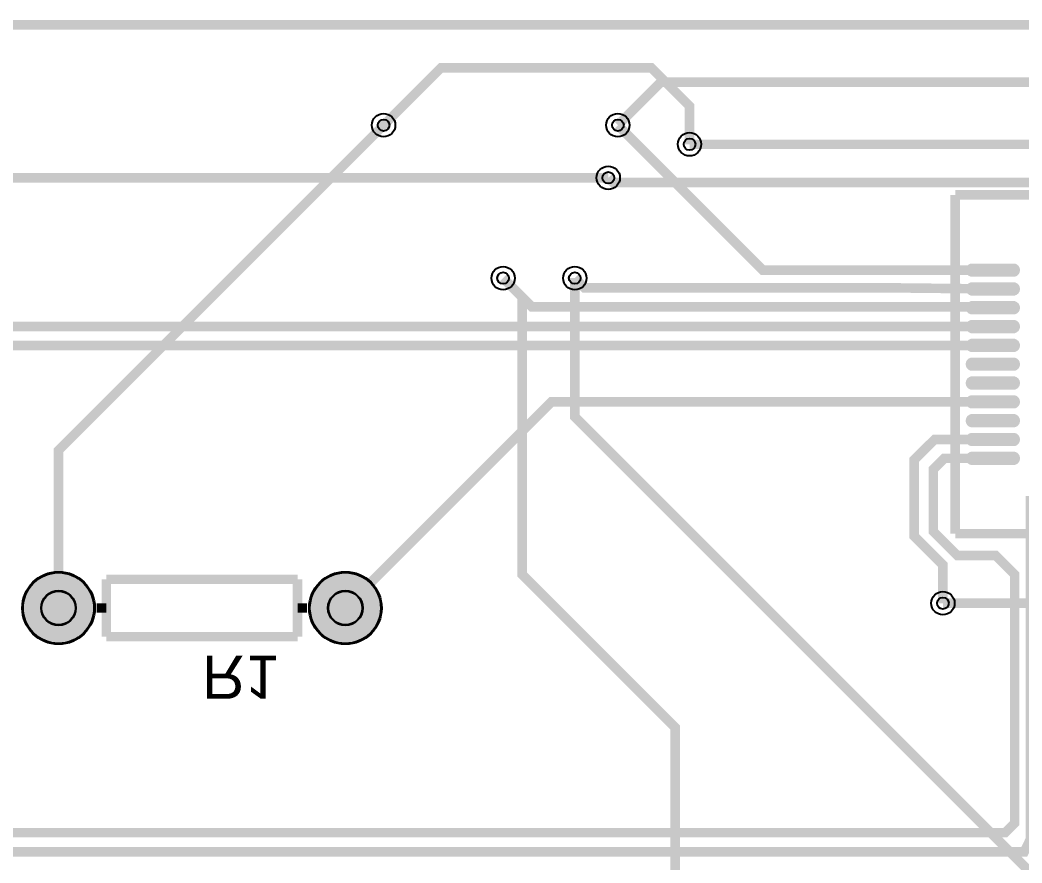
# Model space of a CAD drawing. Header units: millimetres. Extents: x -39 to 282, y -369 to -213.
# Drawn here: x 14.22 to 40.83, y -235.63 to -213.23 of the extents above; entities that cross this region are included whole.
import ezdxf

# ---------------------------------------------------------------- set-up
doc = ezdxf.new("R2010")
doc.units = ezdxf.units.MM
for name, color, linetype, true_color in [('BoardOutLine', 7, 'Continuous', 0xff00ff), ('BottomLayer', 7, 'Continuous', 0x0000ff), ('BottomPasteMaskLayer', 7, 'Continuous', 0x800000), ('BottomSilkLayer', 7, 'Continuous', 0x66cc33), ('BottomSolderMaskLayer', 7, 'Continuous', 0xaa00ff), ('Hole', 7, 'Continuous', 0x222222), ('Multi-Layer', 7, 'Continuous', 0xc0c0c0), ('TopLayer', 7, 'Continuous', 0xff0000), ('TopSolderMaskLayer', 7, 'Continuous', 0x800080)]:
    doc.layers.add(name, color=color, linetype=linetype, true_color=true_color)
doc.styles.get("Standard").update_dxf_attribs({"font": 'arial.ttf'})

msp = doc.modelspace()

# ---------------------------------------------------------------- hatches: boundary and pattern name
at = {"layer": 'BottomLayer'}
for points in [[(40.561, -219.728, -0.785398), (40.561, -220.028), (39.561, -220.028, -0.785398), (39.561, -219.728)], [(40.561, -220.228, -0.785398), (40.561, -220.528), (39.561, -220.528, -0.785398), (39.561, -220.228)], [(40.561, -220.728, -0.785398), (40.561, -221.028), (39.561, -221.028, -0.785398), (39.561, -220.728)], [(40.561, -221.228, -0.785398), (40.561, -221.528), (39.561, -221.528, -0.785398), (39.561, -221.228)], [(40.561, -221.728, -0.785398), (40.561, -222.028), (39.561, -222.028, -0.785398), (39.561, -221.728)], [(40.561, -222.228, -0.785398), (40.561, -222.528), (39.561, -222.528, -0.785398), (39.561, -222.228)], [(40.561, -222.728, -0.785398), (40.561, -223.028), (39.561, -223.028, -0.785398), (39.561, -222.728)], [(40.561, -223.228, -0.785398), (40.561, -223.528), (39.561, -223.528, -0.785398), (39.561, -223.228)], [(40.561, -223.728, -0.785398), (40.561, -224.028), (39.561, -224.028, -0.785398), (39.561, -223.728)], [(40.561, -224.228, -0.785398), (40.561, -224.528), (39.561, -224.528, -0.785398), (39.561, -224.228)], [(40.561, -224.727, -0.785398), (40.561, -225.027), (39.561, -225.027, -0.785398), (39.561, -224.727)]]:
    msp.add_hatch(color=256, dxfattribs=at).paths.add_polyline_path(points)
at = {"layer": 'BottomPasteMaskLayer'}
for points in [[(40.569, -219.728), (40.577, -219.728), (40.585, -219.729), (40.593, -219.731), (40.601, -219.733), (40.608, -219.735), (40.616, -219.738), (40.623, -219.741), (40.63, -219.744), (40.637, -219.748), (40.644, -219.752), (40.651, -219.757), (40.657, -219.762), (40.663, -219.767), (40.669, -219.773), (40.674, -219.779), (40.679, -219.785), (40.684, -219.791), (40.688, -219.798), (40.692, -219.805), (40.696, -219.812), (40.699, -219.819), (40.702, -219.827), (40.705, -219.834), (40.707, -219.842), (40.709, -219.85), (40.71, -219.858), (40.711, -219.865), (40.711, -219.873), (40.711, -219.881), (40.711, -219.889), (40.71, -219.897), (40.709, -219.905), (40.707, -219.913), (40.705, -219.921), (40.702, -219.928), (40.699, -219.936), (40.696, -219.943), (40.692, -219.95), (40.688, -219.957), (40.684, -219.964), (40.679, -219.97), (40.674, -219.976), (40.669, -219.982), (40.663, -219.988), (40.657, -219.993), (40.651, -219.998), (40.644, -220.002), (40.637, -220.007), (40.63, -220.011), (40.623, -220.014), (40.616, -220.017), (40.608, -220.02), (40.601, -220.022), (40.593, -220.024), (40.585, -220.026), (40.577, -220.027), (40.569, -220.027), (40.561, -220.027), (39.561, -220.027), (39.553, -220.027), (39.545, -220.027), (39.537, -220.026), (39.529, -220.024), (39.522, -220.022), (39.514, -220.02), (39.506, -220.017), (39.499, -220.014), (39.492, -220.011), (39.485, -220.007), (39.478, -220.002), (39.472, -219.998), (39.465, -219.993), (39.459, -219.988), (39.454, -219.982), (39.448, -219.976), (39.443, -219.97), (39.438, -219.964), (39.434, -219.957), (39.43, -219.95), (39.426, -219.943), (39.423, -219.936), (39.42, -219.928), (39.417, -219.921), (39.415, -219.913), (39.414, -219.905), (39.412, -219.897), (39.412, -219.889), (39.411, -219.881), (39.411, -219.873), (39.412, -219.865), (39.412, -219.858), (39.414, -219.85), (39.415, -219.842), (39.417, -219.834), (39.42, -219.827), (39.423, -219.819), (39.426, -219.812), (39.43, -219.805), (39.434, -219.798), (39.438, -219.791), (39.443, -219.785), (39.448, -219.779), (39.454, -219.773), (39.459, -219.767), (39.465, -219.762), (39.472, -219.757), (39.478, -219.752), (39.485, -219.748), (39.492, -219.744), (39.499, -219.741), (39.506, -219.738), (39.514, -219.735), (39.522, -219.733), (39.529, -219.731), (39.537, -219.729), (39.545, -219.728), (39.553, -219.728), (39.561, -219.727), (40.561, -219.727)], [(39.545, -220.228), (39.553, -220.228), (39.561, -220.228), (40.561, -220.228), (40.569, -220.228), (40.577, -220.228), (40.585, -220.229), (40.593, -220.231), (40.601, -220.233), (40.608, -220.235), (40.616, -220.238), (40.623, -220.241), (40.63, -220.244), (40.637, -220.248), (40.644, -220.253), (40.651, -220.257), (40.657, -220.262), (40.663, -220.267), (40.669, -220.273), (40.674, -220.279), (40.679, -220.285), (40.684, -220.291), (40.688, -220.298), (40.692, -220.305), (40.696, -220.312), (40.699, -220.319), (40.702, -220.327), (40.705, -220.334), (40.707, -220.342), (40.709, -220.35), (40.71, -220.358), (40.711, -220.366), (40.711, -220.374), (40.711, -220.382), (40.711, -220.39), (40.71, -220.397), (40.709, -220.405), (40.707, -220.413), (40.705, -220.421), (40.702, -220.428), (40.699, -220.436), (40.696, -220.443), (40.692, -220.45), (40.688, -220.457), (40.684, -220.464), (40.679, -220.47), (40.674, -220.476), (40.669, -220.482), (40.663, -220.488), (40.657, -220.493), (40.651, -220.498), (40.644, -220.503), (40.637, -220.507), (40.63, -220.511), (40.623, -220.514), (40.616, -220.517), (40.608, -220.52), (40.601, -220.522), (40.593, -220.524), (40.585, -220.526), (40.577, -220.527), (40.569, -220.527), (40.561, -220.528), (39.561, -220.528), (39.553, -220.527), (39.545, -220.527), (39.537, -220.526), (39.529, -220.524), (39.522, -220.522), (39.514, -220.52), (39.506, -220.517), (39.499, -220.514), (39.492, -220.511), (39.485, -220.507), (39.478, -220.503), (39.472, -220.498), (39.465, -220.493), (39.459, -220.488), (39.454, -220.482), (39.448, -220.476), (39.443, -220.47), (39.438, -220.464), (39.434, -220.457), (39.43, -220.45), (39.426, -220.443), (39.423, -220.436), (39.42, -220.428), (39.417, -220.421), (39.415, -220.413), (39.414, -220.405), (39.412, -220.397), (39.412, -220.39), (39.411, -220.382), (39.411, -220.374), (39.412, -220.366), (39.412, -220.358), (39.414, -220.35), (39.415, -220.342), (39.417, -220.334), (39.42, -220.327), (39.423, -220.319), (39.426, -220.312), (39.43, -220.305), (39.434, -220.298), (39.438, -220.291), (39.443, -220.285), (39.448, -220.279), (39.454, -220.273), (39.459, -220.267), (39.465, -220.262), (39.472, -220.257), (39.478, -220.253), (39.485, -220.248), (39.492, -220.244), (39.499, -220.241), (39.506, -220.238), (39.514, -220.235), (39.522, -220.233), (39.529, -220.231), (39.537, -220.229)], [(39.545, -220.728), (39.553, -220.728), (39.561, -220.727), (40.561, -220.727), (40.569, -220.728), (40.577, -220.728), (40.585, -220.729), (40.593, -220.731), (40.601, -220.733), (40.608, -220.735), (40.616, -220.738), (40.623, -220.741), (40.63, -220.744), (40.637, -220.748), (40.644, -220.752), (40.651, -220.757), (40.657, -220.762), (40.663, -220.767), (40.669, -220.773), (40.674, -220.779), (40.679, -220.785), (40.684, -220.791), (40.688, -220.798), (40.692, -220.805), (40.696, -220.812), (40.699, -220.819), (40.702, -220.827), (40.705, -220.834), (40.707, -220.842), (40.709, -220.85), (40.71, -220.858), (40.711, -220.865), (40.711, -220.873), (40.711, -220.881), (40.711, -220.889), (40.71, -220.897), (40.709, -220.905), (40.707, -220.913), (40.705, -220.921), (40.702, -220.928), (40.699, -220.936), (40.696, -220.943), (40.692, -220.95), (40.688, -220.957), (40.684, -220.964), (40.679, -220.97), (40.674, -220.976), (40.669, -220.982), (40.663, -220.988), (40.657, -220.993), (40.651, -220.998), (40.644, -221.002), (40.637, -221.007), (40.63, -221.011), (40.623, -221.014), (40.616, -221.017), (40.608, -221.02), (40.601, -221.022), (40.593, -221.024), (40.585, -221.026), (40.577, -221.027), (40.569, -221.027), (40.561, -221.027), (39.561, -221.027), (39.553, -221.027), (39.545, -221.027), (39.537, -221.026), (39.529, -221.024), (39.522, -221.022), (39.514, -221.02), (39.506, -221.017), (39.499, -221.014), (39.492, -221.011), (39.485, -221.007), (39.478, -221.002), (39.472, -220.998), (39.465, -220.993), (39.459, -220.988), (39.454, -220.982), (39.448, -220.976), (39.443, -220.97), (39.438, -220.964), (39.434, -220.957), (39.43, -220.95), (39.426, -220.943), (39.423, -220.936), (39.42, -220.928), (39.417, -220.921), (39.415, -220.913), (39.414, -220.905), (39.412, -220.897), (39.412, -220.889), (39.411, -220.881), (39.411, -220.873), (39.412, -220.865), (39.412, -220.858), (39.414, -220.85), (39.415, -220.842), (39.417, -220.834), (39.42, -220.827), (39.423, -220.819), (39.426, -220.812), (39.43, -220.805), (39.434, -220.798), (39.438, -220.791), (39.443, -220.785), (39.448, -220.779), (39.454, -220.773), (39.459, -220.767), (39.465, -220.762), (39.472, -220.757), (39.478, -220.752), (39.485, -220.748), (39.492, -220.744), (39.499, -220.741), (39.506, -220.738), (39.514, -220.735), (39.522, -220.733), (39.529, -220.731), (39.537, -220.729)], [(39.545, -221.228), (39.553, -221.228), (39.561, -221.228), (40.561, -221.228), (40.569, -221.228), (40.577, -221.228), (40.585, -221.229), (40.593, -221.231), (40.601, -221.233), (40.608, -221.235), (40.616, -221.238), (40.623, -221.241), (40.63, -221.244), (40.637, -221.248), (40.644, -221.253), (40.651, -221.257), (40.657, -221.262), (40.663, -221.267), (40.669, -221.273), (40.674, -221.279), (40.679, -221.285), (40.684, -221.291), (40.688, -221.298), (40.692, -221.305), (40.696, -221.312), (40.699, -221.319), (40.702, -221.327), (40.705, -221.334), (40.707, -221.342), (40.709, -221.35), (40.71, -221.358), (40.711, -221.366), (40.711, -221.374), (40.711, -221.382), (40.711, -221.39), (40.71, -221.397), (40.709, -221.405), (40.707, -221.413), (40.705, -221.421), (40.702, -221.428), (40.699, -221.436), (40.696, -221.443), (40.692, -221.45), (40.688, -221.457), (40.684, -221.464), (40.679, -221.47), (40.674, -221.476), (40.669, -221.482), (40.663, -221.488), (40.657, -221.493), (40.651, -221.498), (40.644, -221.503), (40.637, -221.507), (40.63, -221.511), (40.623, -221.514), (40.616, -221.517), (40.608, -221.52), (40.601, -221.522), (40.593, -221.524), (40.585, -221.526), (40.577, -221.527), (40.569, -221.527), (40.561, -221.528), (39.561, -221.528), (39.553, -221.527), (39.545, -221.527), (39.537, -221.526), (39.529, -221.524), (39.522, -221.522), (39.514, -221.52), (39.506, -221.517), (39.499, -221.514), (39.492, -221.511), (39.485, -221.507), (39.478, -221.503), (39.472, -221.498), (39.465, -221.493), (39.459, -221.488), (39.454, -221.482), (39.448, -221.476), (39.443, -221.47), (39.438, -221.464), (39.434, -221.457), (39.43, -221.45), (39.426, -221.443), (39.423, -221.436), (39.42, -221.428), (39.417, -221.421), (39.415, -221.413), (39.414, -221.405), (39.412, -221.397), (39.412, -221.39), (39.411, -221.382), (39.411, -221.374), (39.412, -221.366), (39.412, -221.358), (39.414, -221.35), (39.415, -221.342), (39.417, -221.334), (39.42, -221.327), (39.423, -221.319), (39.426, -221.312), (39.43, -221.305), (39.434, -221.298), (39.438, -221.291), (39.443, -221.285), (39.448, -221.279), (39.454, -221.273), (39.459, -221.267), (39.465, -221.262), (39.472, -221.257), (39.478, -221.253), (39.485, -221.248), (39.492, -221.244), (39.499, -221.241), (39.506, -221.238), (39.514, -221.235), (39.522, -221.233), (39.529, -221.231), (39.537, -221.229)], [(40.569, -221.728), (40.577, -221.728), (40.585, -221.729), (40.593, -221.731), (40.601, -221.733), (40.608, -221.735), (40.616, -221.738), (40.623, -221.741), (40.63, -221.744), (40.637, -221.748), (40.644, -221.752), (40.651, -221.757), (40.657, -221.762), (40.663, -221.767), (40.669, -221.773), (40.674, -221.779), (40.679, -221.785), (40.684, -221.791), (40.688, -221.798), (40.692, -221.805), (40.696, -221.812), (40.699, -221.819), (40.702, -221.827), (40.705, -221.834), (40.707, -221.842), (40.709, -221.85), (40.71, -221.858), (40.711, -221.865), (40.711, -221.873), (40.711, -221.881), (40.711, -221.889), (40.71, -221.897), (40.709, -221.905), (40.707, -221.913), (40.705, -221.921), (40.702, -221.928), (40.699, -221.936), (40.696, -221.943), (40.692, -221.95), (40.688, -221.957), (40.684, -221.964), (40.679, -221.97), (40.674, -221.976), (40.669, -221.982), (40.663, -221.988), (40.657, -221.993), (40.651, -221.998), (40.644, -222.002), (40.637, -222.007), (40.63, -222.011), (40.623, -222.014), (40.616, -222.017), (40.608, -222.02), (40.601, -222.022), (40.593, -222.024), (40.585, -222.026), (40.577, -222.027), (40.569, -222.027), (40.561, -222.027), (39.561, -222.027), (39.553, -222.027), (39.545, -222.027), (39.537, -222.026), (39.529, -222.024), (39.522, -222.022), (39.514, -222.02), (39.506, -222.017), (39.499, -222.014), (39.492, -222.011), (39.485, -222.007), (39.478, -222.002), (39.472, -221.998), (39.465, -221.993), (39.459, -221.988), (39.454, -221.982), (39.448, -221.976), (39.443, -221.97), (39.438, -221.964), (39.434, -221.957), (39.43, -221.95), (39.426, -221.943), (39.423, -221.936), (39.42, -221.928), (39.417, -221.921), (39.415, -221.913), (39.414, -221.905), (39.412, -221.897), (39.412, -221.889), (39.411, -221.881), (39.411, -221.873), (39.412, -221.865), (39.412, -221.858), (39.414, -221.85), (39.415, -221.842), (39.417, -221.834), (39.42, -221.827), (39.423, -221.819), (39.426, -221.812), (39.43, -221.805), (39.434, -221.798), (39.438, -221.791), (39.443, -221.785), (39.448, -221.779), (39.454, -221.773), (39.459, -221.767), (39.465, -221.762), (39.472, -221.757), (39.478, -221.752), (39.485, -221.748), (39.492, -221.744), (39.499, -221.741), (39.506, -221.738), (39.514, -221.735), (39.522, -221.733), (39.529, -221.731), (39.537, -221.729), (39.545, -221.728), (39.553, -221.728), (39.561, -221.727), (40.561, -221.727)], [(40.569, -222.228), (40.577, -222.228), (40.585, -222.229), (40.593, -222.231), (40.601, -222.233), (40.608, -222.235), (40.616, -222.238), (40.623, -222.241), (40.63, -222.244), (40.637, -222.248), (40.644, -222.253), (40.651, -222.257), (40.657, -222.262), (40.663, -222.267), (40.669, -222.273), (40.674, -222.279), (40.679, -222.285), (40.684, -222.291), (40.688, -222.298), (40.692, -222.305), (40.696, -222.312), (40.699, -222.319), (40.702, -222.327), (40.705, -222.334), (40.707, -222.342), (40.709, -222.35), (40.71, -222.358), (40.711, -222.366), (40.711, -222.374), (40.711, -222.382), (40.711, -222.39), (40.71, -222.397), (40.709, -222.405), (40.707, -222.413), (40.705, -222.421), (40.702, -222.428), (40.699, -222.436), (40.696, -222.443), (40.692, -222.45), (40.688, -222.457), (40.684, -222.464), (40.679, -222.47), (40.674, -222.476), (40.669, -222.482), (40.663, -222.488), (40.657, -222.493), (40.651, -222.498), (40.644, -222.503), (40.637, -222.507), (40.63, -222.511), (40.623, -222.514), (40.616, -222.517), (40.608, -222.52), (40.601, -222.522), (40.593, -222.524), (40.585, -222.526), (40.577, -222.527), (40.569, -222.527), (40.561, -222.528), (39.561, -222.528), (39.553, -222.527), (39.545, -222.527), (39.537, -222.526), (39.529, -222.524), (39.522, -222.522), (39.514, -222.52), (39.506, -222.517), (39.499, -222.514), (39.492, -222.511), (39.485, -222.507), (39.478, -222.503), (39.472, -222.498), (39.465, -222.493), (39.459, -222.488), (39.454, -222.482), (39.448, -222.476), (39.443, -222.47), (39.438, -222.464), (39.434, -222.457), (39.43, -222.45), (39.426, -222.443), (39.423, -222.436), (39.42, -222.428), (39.417, -222.421), (39.415, -222.413), (39.414, -222.405), (39.412, -222.397), (39.412, -222.39), (39.411, -222.382), (39.411, -222.374), (39.412, -222.366), (39.412, -222.358), (39.414, -222.35), (39.415, -222.342), (39.417, -222.334), (39.42, -222.327), (39.423, -222.319), (39.426, -222.312), (39.43, -222.305), (39.434, -222.298), (39.438, -222.291), (39.443, -222.285), (39.448, -222.279), (39.454, -222.273), (39.459, -222.267), (39.465, -222.262), (39.472, -222.257), (39.478, -222.253), (39.485, -222.248), (39.492, -222.244), (39.499, -222.241), (39.506, -222.238), (39.514, -222.235), (39.522, -222.233), (39.529, -222.231), (39.537, -222.229), (39.545, -222.228), (39.553, -222.228), (39.561, -222.228), (40.561, -222.228)], [(40.569, -222.728), (40.577, -222.728), (40.585, -222.729), (40.593, -222.731), (40.601, -222.733), (40.608, -222.735), (40.616, -222.738), (40.623, -222.741), (40.63, -222.744), (40.637, -222.748), (40.644, -222.752), (40.651, -222.757), (40.657, -222.762), (40.663, -222.767), (40.669, -222.773), (40.674, -222.779), (40.679, -222.785), (40.684, -222.791), (40.688, -222.798), (40.692, -222.805), (40.696, -222.812), (40.699, -222.819), (40.702, -222.827), (40.705, -222.834), (40.707, -222.842), (40.709, -222.85), (40.71, -222.858), (40.711, -222.865), (40.711, -222.873), (40.711, -222.881), (40.711, -222.889), (40.71, -222.897), (40.709, -222.905), (40.707, -222.913), (40.705, -222.921), (40.702, -222.928), (40.699, -222.936), (40.696, -222.943), (40.692, -222.95), (40.688, -222.957), (40.684, -222.964), (40.679, -222.97), (40.674, -222.976), (40.669, -222.982), (40.663, -222.988), (40.657, -222.993), (40.651, -222.998), (40.644, -223.002), (40.637, -223.007), (40.63, -223.011), (40.623, -223.014), (40.616, -223.017), (40.608, -223.02), (40.601, -223.022), (40.593, -223.024), (40.585, -223.026), (40.577, -223.027), (40.569, -223.027), (40.561, -223.027), (39.561, -223.027), (39.553, -223.027), (39.545, -223.027), (39.537, -223.026), (39.529, -223.024), (39.522, -223.022), (39.514, -223.02), (39.506, -223.017), (39.499, -223.014), (39.492, -223.011), (39.485, -223.007), (39.478, -223.002), (39.472, -222.998), (39.465, -222.993), (39.459, -222.988), (39.454, -222.982), (39.448, -222.976), (39.443, -222.97), (39.438, -222.964), (39.434, -222.957), (39.43, -222.95), (39.426, -222.943), (39.423, -222.936), (39.42, -222.928), (39.417, -222.921), (39.415, -222.913), (39.414, -222.905), (39.412, -222.897), (39.412, -222.889), (39.411, -222.881), (39.411, -222.873), (39.412, -222.865), (39.412, -222.858), (39.414, -222.85), (39.415, -222.842), (39.417, -222.834), (39.42, -222.827), (39.423, -222.819), (39.426, -222.812), (39.43, -222.805), (39.434, -222.798), (39.438, -222.791), (39.443, -222.785), (39.448, -222.779), (39.454, -222.773), (39.459, -222.767), (39.465, -222.762), (39.472, -222.757), (39.478, -222.752), (39.485, -222.748), (39.492, -222.744), (39.499, -222.741), (39.506, -222.738), (39.514, -222.735), (39.522, -222.733), (39.529, -222.731), (39.537, -222.729), (39.545, -222.728), (39.553, -222.728), (39.561, -222.727), (40.561, -222.727)], [(39.545, -223.228), (39.553, -223.228), (39.561, -223.228), (40.561, -223.228), (40.569, -223.228), (40.577, -223.228), (40.585, -223.229), (40.593, -223.231), (40.601, -223.233), (40.608, -223.235), (40.616, -223.238), (40.623, -223.241), (40.63, -223.244), (40.637, -223.248), (40.644, -223.253), (40.651, -223.257), (40.657, -223.262), (40.663, -223.267), (40.669, -223.273), (40.674, -223.279), (40.679, -223.285), (40.684, -223.291), (40.688, -223.298), (40.692, -223.305), (40.696, -223.312), (40.699, -223.319), (40.702, -223.327), (40.705, -223.334), (40.707, -223.342), (40.709, -223.35), (40.71, -223.358), (40.711, -223.366), (40.711, -223.374), (40.711, -223.382), (40.711, -223.39), (40.71, -223.397), (40.709, -223.405), (40.707, -223.413), (40.705, -223.421), (40.702, -223.428), (40.699, -223.436), (40.696, -223.443), (40.692, -223.45), (40.688, -223.457), (40.684, -223.464), (40.679, -223.47), (40.674, -223.476), (40.669, -223.482), (40.663, -223.488), (40.657, -223.493), (40.651, -223.498), (40.644, -223.503), (40.637, -223.507), (40.63, -223.511), (40.623, -223.514), (40.616, -223.517), (40.608, -223.52), (40.601, -223.522), (40.593, -223.524), (40.585, -223.526), (40.577, -223.527), (40.569, -223.527), (40.561, -223.528), (39.561, -223.528), (39.553, -223.527), (39.545, -223.527), (39.537, -223.526), (39.529, -223.524), (39.522, -223.522), (39.514, -223.52), (39.506, -223.517), (39.499, -223.514), (39.492, -223.511), (39.485, -223.507), (39.478, -223.503), (39.472, -223.498), (39.465, -223.493), (39.459, -223.488), (39.454, -223.482), (39.448, -223.476), (39.443, -223.47), (39.438, -223.464), (39.434, -223.457), (39.43, -223.45), (39.426, -223.443), (39.423, -223.436), (39.42, -223.428), (39.417, -223.421), (39.415, -223.413), (39.414, -223.405), (39.412, -223.397), (39.412, -223.39), (39.411, -223.382), (39.411, -223.374), (39.412, -223.366), (39.412, -223.358), (39.414, -223.35), (39.415, -223.342), (39.417, -223.334), (39.42, -223.327), (39.423, -223.319), (39.426, -223.312), (39.43, -223.305), (39.434, -223.298), (39.438, -223.291), (39.443, -223.285), (39.448, -223.279), (39.454, -223.273), (39.459, -223.267), (39.465, -223.262), (39.472, -223.257), (39.478, -223.253), (39.485, -223.248), (39.492, -223.244), (39.499, -223.241), (39.506, -223.238), (39.514, -223.235), (39.522, -223.233), (39.529, -223.231), (39.537, -223.229)], [(40.569, -223.728), (40.577, -223.728), (40.585, -223.729), (40.593, -223.731), (40.601, -223.733), (40.608, -223.735), (40.616, -223.738), (40.623, -223.741), (40.63, -223.744), (40.637, -223.748), (40.644, -223.752), (40.651, -223.757), (40.657, -223.762), (40.663, -223.767), (40.669, -223.773), (40.674, -223.779), (40.679, -223.785), (40.684, -223.791), (40.688, -223.798), (40.692, -223.805), (40.696, -223.812), (40.699, -223.819), (40.702, -223.827), (40.705, -223.834), (40.707, -223.842), (40.709, -223.85), (40.71, -223.858), (40.711, -223.865), (40.711, -223.873), (40.711, -223.881), (40.711, -223.889), (40.71, -223.897), (40.709, -223.905), (40.707, -223.913), (40.705, -223.921), (40.702, -223.928), (40.699, -223.936), (40.696, -223.943), (40.692, -223.95), (40.688, -223.957), (40.684, -223.964), (40.679, -223.97), (40.674, -223.976), (40.669, -223.982), (40.663, -223.988), (40.657, -223.993), (40.651, -223.998), (40.644, -224.002), (40.637, -224.007), (40.63, -224.011), (40.623, -224.014), (40.616, -224.017), (40.608, -224.02), (40.601, -224.022), (40.593, -224.024), (40.585, -224.026), (40.577, -224.027), (40.569, -224.027), (40.561, -224.027), (39.561, -224.027), (39.553, -224.027), (39.545, -224.027), (39.537, -224.026), (39.529, -224.024), (39.522, -224.022), (39.514, -224.02), (39.506, -224.017), (39.499, -224.014), (39.492, -224.011), (39.485, -224.007), (39.478, -224.002), (39.472, -223.998), (39.465, -223.993), (39.459, -223.988), (39.454, -223.982), (39.448, -223.976), (39.443, -223.97), (39.438, -223.964), (39.434, -223.957), (39.43, -223.95), (39.426, -223.943), (39.423, -223.936), (39.42, -223.928), (39.417, -223.921), (39.415, -223.913), (39.414, -223.905), (39.412, -223.897), (39.412, -223.889), (39.411, -223.881), (39.411, -223.873), (39.412, -223.865), (39.412, -223.858), (39.414, -223.85), (39.415, -223.842), (39.417, -223.834), (39.42, -223.827), (39.423, -223.819), (39.426, -223.812), (39.43, -223.805), (39.434, -223.798), (39.438, -223.791), (39.443, -223.785), (39.448, -223.779), (39.454, -223.773), (39.459, -223.767), (39.465, -223.762), (39.472, -223.757), (39.478, -223.752), (39.485, -223.748), (39.492, -223.744), (39.499, -223.741), (39.506, -223.738), (39.514, -223.735), (39.522, -223.733), (39.529, -223.731), (39.537, -223.729), (39.545, -223.728), (39.553, -223.728), (39.561, -223.727), (40.561, -223.727)], [(40.569, -224.228), (40.577, -224.228), (40.585, -224.229), (40.593, -224.231), (40.601, -224.233), (40.608, -224.235), (40.616, -224.238), (40.623, -224.241), (40.63, -224.244), (40.637, -224.248), (40.644, -224.253), (40.651, -224.257), (40.657, -224.262), (40.663, -224.267), (40.669, -224.273), (40.674, -224.279), (40.679, -224.285), (40.684, -224.291), (40.688, -224.298), (40.692, -224.305), (40.696, -224.312), (40.699, -224.319), (40.702, -224.327), (40.705, -224.334), (40.707, -224.342), (40.709, -224.35), (40.71, -224.358), (40.711, -224.366), (40.711, -224.374), (40.711, -224.382), (40.711, -224.39), (40.71, -224.397), (40.709, -224.405), (40.707, -224.413), (40.705, -224.421), (40.702, -224.428), (40.699, -224.436), (40.696, -224.443), (40.692, -224.45), (40.688, -224.457), (40.684, -224.464), (40.679, -224.47), (40.674, -224.476), (40.669, -224.482), (40.663, -224.488), (40.657, -224.493), (40.651, -224.498), (40.644, -224.503), (40.637, -224.507), (40.63, -224.511), (40.623, -224.514), (40.616, -224.517), (40.608, -224.52), (40.601, -224.522), (40.593, -224.524), (40.585, -224.526), (40.577, -224.527), (40.569, -224.527), (40.561, -224.528), (39.561, -224.528), (39.553, -224.527), (39.545, -224.527), (39.537, -224.526), (39.529, -224.524), (39.522, -224.522), (39.514, -224.52), (39.506, -224.517), (39.499, -224.514), (39.492, -224.511), (39.485, -224.507), (39.478, -224.503), (39.472, -224.498), (39.465, -224.493), (39.459, -224.488), (39.454, -224.482), (39.448, -224.476), (39.443, -224.47), (39.438, -224.464), (39.434, -224.457), (39.43, -224.45), (39.426, -224.443), (39.423, -224.436), (39.42, -224.428), (39.417, -224.421), (39.415, -224.413), (39.414, -224.405), (39.412, -224.397), (39.412, -224.39), (39.411, -224.382), (39.411, -224.374), (39.412, -224.366), (39.412, -224.358), (39.414, -224.35), (39.415, -224.342), (39.417, -224.334), (39.42, -224.327), (39.423, -224.319), (39.426, -224.312), (39.43, -224.305), (39.434, -224.298), (39.438, -224.291), (39.443, -224.285), (39.448, -224.279), (39.454, -224.273), (39.459, -224.267), (39.465, -224.262), (39.472, -224.257), (39.478, -224.253), (39.485, -224.248), (39.492, -224.244), (39.499, -224.241), (39.506, -224.238), (39.514, -224.235), (39.522, -224.233), (39.529, -224.231), (39.537, -224.229), (39.545, -224.228), (39.553, -224.228), (39.561, -224.228), (40.561, -224.228)], [(40.569, -224.728), (40.577, -224.728), (40.585, -224.729), (40.593, -224.731), (40.601, -224.733), (40.608, -224.735), (40.616, -224.738), (40.623, -224.741), (40.63, -224.744), (40.637, -224.748), (40.644, -224.752), (40.651, -224.757), (40.657, -224.762), (40.663, -224.767), (40.669, -224.773), (40.674, -224.779), (40.679, -224.785), (40.684, -224.791), (40.688, -224.798), (40.692, -224.805), (40.696, -224.812), (40.699, -224.819), (40.702, -224.827), (40.705, -224.834), (40.707, -224.842), (40.709, -224.85), (40.71, -224.858), (40.711, -224.865), (40.711, -224.873), (40.711, -224.881), (40.711, -224.889), (40.71, -224.897), (40.709, -224.905), (40.707, -224.913), (40.705, -224.921), (40.702, -224.928), (40.699, -224.936), (40.696, -224.943), (40.692, -224.95), (40.688, -224.957), (40.684, -224.964), (40.679, -224.97), (40.674, -224.976), (40.669, -224.982), (40.663, -224.988), (40.657, -224.993), (40.651, -224.998), (40.644, -225.002), (40.637, -225.007), (40.63, -225.011), (40.623, -225.014), (40.616, -225.017), (40.608, -225.02), (40.601, -225.022), (40.593, -225.024), (40.585, -225.026), (40.577, -225.027), (40.569, -225.027), (40.561, -225.027), (39.561, -225.027), (39.553, -225.027), (39.545, -225.027), (39.537, -225.026), (39.529, -225.024), (39.522, -225.022), (39.514, -225.02), (39.506, -225.017), (39.499, -225.014), (39.492, -225.011), (39.485, -225.007), (39.478, -225.002), (39.472, -224.998), (39.465, -224.993), (39.459, -224.988), (39.454, -224.982), (39.448, -224.976), (39.443, -224.97), (39.438, -224.964), (39.434, -224.957), (39.43, -224.95), (39.426, -224.943), (39.423, -224.936), (39.42, -224.928), (39.417, -224.921), (39.415, -224.913), (39.414, -224.905), (39.412, -224.897), (39.412, -224.889), (39.411, -224.881), (39.411, -224.873), (39.412, -224.865), (39.412, -224.858), (39.414, -224.85), (39.415, -224.842), (39.417, -224.834), (39.42, -224.827), (39.423, -224.819), (39.426, -224.812), (39.43, -224.805), (39.434, -224.798), (39.438, -224.791), (39.443, -224.785), (39.448, -224.779), (39.454, -224.773), (39.459, -224.767), (39.465, -224.762), (39.472, -224.757), (39.478, -224.752), (39.485, -224.748), (39.492, -224.744), (39.499, -224.741), (39.506, -224.738), (39.514, -224.735), (39.522, -224.733), (39.529, -224.731), (39.537, -224.729), (39.545, -224.728), (39.553, -224.728), (39.561, -224.727), (40.561, -224.727)]]:
    msp.add_hatch(color=256, dxfattribs=at).paths.add_polyline_path(points)
at = {"layer": 'BottomSolderMaskLayer'}
for points in [[(40.646, -219.702, -0.785398), (40.646, -220.053), (39.476, -220.053, -0.785398), (39.476, -219.702)], [(40.646, -220.202, -0.785398), (40.646, -220.553), (39.476, -220.553, -0.785398), (39.476, -220.202)], [(40.646, -220.702, -0.785398), (40.646, -221.053), (39.476, -221.053, -0.785398), (39.476, -220.702)], [(40.646, -221.202, -0.785398), (40.646, -221.553), (39.476, -221.553, -0.785398), (39.476, -221.202)], [(40.646, -221.702, -0.785398), (40.646, -222.053), (39.476, -222.053, -0.785398), (39.476, -221.702)], [(40.646, -222.202, -0.785398), (40.646, -222.553), (39.476, -222.553, -0.785398), (39.476, -222.202)], [(40.646, -222.702, -0.785398), (40.646, -223.053), (39.476, -223.053, -0.785398), (39.476, -222.702)], [(40.646, -223.202, -0.785398), (40.646, -223.553), (39.476, -223.553, -0.785398), (39.476, -223.202)], [(40.646, -223.702, -0.785398), (40.646, -224.053), (39.476, -224.053, -0.785398), (39.476, -223.702)], [(40.646, -224.202, -0.785398), (40.646, -224.553), (39.476, -224.553, -0.785398), (39.476, -224.202)], [(40.646, -224.702, -0.785398), (40.646, -225.053), (39.476, -225.053, -0.785398), (39.476, -224.702)], [(14.275, -228.854, 1), (16.205, -228.854, 1)], [(21.895, -228.854, 1), (23.825, -228.854, 1)]]:
    msp.add_hatch(color=256, dxfattribs=at).paths.add_polyline_path(points)
at = {"layer": 'Multi-Layer'}
for points in [[(14.3, -228.854, 1), (16.18, -228.854, 1)], [(21.92, -228.854, 1), (23.8, -228.854, 1)]]:
    msp.add_hatch(color=256, dxfattribs=at).paths.add_polyline_path(points)
at = {"layer": 'TopSolderMaskLayer'}
for points in [[(14.275, -228.854, 1), (16.205, -228.854, 1)], [(21.895, -228.854, 1), (23.825, -228.854, 1)]]:
    msp.add_hatch(color=256, dxfattribs=at).paths.add_polyline_path(points)

# ---------------------------------------------------------------- linework, layer by layer
at = {"layer": 'BoardOutLine', "const_width": 0.254}
msp.add_lwpolyline([(-38.989, -213.36), (-10.16, -213.36), (282.068, -213.36), (282.068, -368.555), (-4.191, -368.428), (-38.989, -368.428)], dxfattribs=at)
at = {"layer": 'BottomLayer', "const_width": 0.254}
for points in [[(32.004, -216.535), (32.004, -215.519), (30.988, -214.503), (25.4, -214.503), (23.876, -216.027)], [(40.061, -219.878), (33.949, -219.878), (30.099, -216.027)], [(-32.893, -364.834), (-35.217, -364.834), (-38.354, -361.697), (-38.354, -236.982), (-35.687, -234.315), (-12.827, -234.315), (-11.43, -232.918), (-11.43, -230.378), (1.524, -217.424), (29.845, -217.424)], [(27.051, -220.091), (27.813, -220.853), (40.061, -220.853)], [(28.956, -220.091), (29.21, -220.345), (37.084, -220.345), (37.084, -220.345), (40.061, -220.378)], [(10.668, -220.853), (11.192, -221.378), (40.061, -221.378)], [(-10.16, -230.251), (-1.786, -221.878), (40.061, -221.878)], [(40.061, -223.378), (28.337, -223.378), (22.86, -228.854)], [(40.061, -224.378), (38.513, -224.378), (37.973, -224.917), (37.973, -226.949), (38.735, -227.711), (38.735, -228.727)], [(-32.893, -344.388), (-36.359, -344.388), (-37.846, -342.901), (-37.846, -237.49), (-35.179, -234.823), (40.386, -234.823), (40.64, -234.569), (40.64, -227.965), (40.132, -227.457), (39.116, -227.457), (38.481, -226.822), (38.481, -225.171), (38.775, -224.877), (40.061, -224.877)], [(-32.893, -321.528), (-35.851, -321.528), (-37.338, -320.041), (-37.338, -237.998), (-34.671, -235.331), (40.894, -235.331), (41.021, -235.077), (41.061, -234.99), (41.061, -225.877)]]:
    msp.add_lwpolyline(points, dxfattribs=at)
at = {"layer": 'BottomSilkLayer', "const_width": 0.254}
for points in [[(39.061, -226.878), (39.061, -217.878)], [(39.061, -217.878), (48.061, -217.878)], [(48.061, -226.878), (39.061, -226.878)], [(16.51, -228.092), (16.51, -228.854)], [(21.59, -228.092), (16.51, -228.092)], [(21.59, -228.854), (21.59, -228.092)], [(16.51, -228.854), (16.256, -228.854)], [(16.51, -228.854), (16.51, -229.616)], [(21.59, -228.854), (21.844, -228.854)], [(21.59, -229.616), (21.59, -228.854)], [(16.51, -229.616), (21.59, -229.616)]]:
    msp.add_lwpolyline(points, dxfattribs=at)
at = {"layer": 'BottomSolderMaskLayer'}
for centre, radius in [((15.24, -228.854), 0.965), ((22.86, -228.854), 0.965), ((15.24, -228.854), 0.462), ((22.86, -228.854), 0.462)]:
    msp.add_circle(centre, radius, dxfattribs=at)
at = {"layer": 'Hole'}
for centre in [(23.876, -216.027), (30.099, -216.027), (32.004, -216.535), (29.845, -217.424), (27.051, -220.091), (28.956, -220.091), (38.735, -228.727)]:
    msp.add_circle(centre, 0.155, dxfattribs=at)
at = {"layer": 'Multi-Layer'}
for centre, radius in [((23.876, -216.027), 0.31), ((30.099, -216.027), 0.31), ((32.004, -216.535), 0.31), ((29.845, -217.424), 0.31), ((27.051, -220.091), 0.31), ((28.956, -220.091), 0.31), ((15.24, -228.854), 0.94), ((22.86, -228.854), 0.94), ((15.24, -228.854), 0.45), ((22.86, -228.854), 0.45), ((38.735, -228.727), 0.31)]:
    msp.add_circle(centre, radius, dxfattribs=at)
at = {"layer": 'TopLayer', "const_width": 0.254}
for points in [[(30.099, -216.027), (31.242, -214.884), (47.371, -214.884), (47.498, -214.757), (77.216, -214.757), (77.724, -215.265), (77.724, -216.154), (96.213, -234.643), (96.213, -241.301)], [(23.876, -216.027), (15.24, -224.663), (15.24, -228.854)], [(50.165, -218.878), (50.165, -217.17), (49.53, -216.535), (32.004, -216.535)], [(45.061, -217.551), (29.972, -217.551), (29.845, -217.424)], [(27.051, -220.091), (27.559, -220.599), (27.559, -227.965), (31.623, -232.029), (31.623, -241.3), (28.975, -241.3)], [(28.956, -220.091), (28.956, -223.774), (42.418, -237.236), (52.324, -237.236), (52.916, -237.828), (52.916, -262.891)], [(38.735, -228.727), (73.279, -228.727)]]:
    msp.add_lwpolyline(points, dxfattribs=at)
at = {"layer": 'TopSolderMaskLayer'}
for centre, radius in [((15.24, -228.854), 0.965), ((22.86, -228.854), 0.965), ((15.24, -228.854), 0.462), ((22.86, -228.854), 0.462)]:
    msp.add_circle(centre, radius, dxfattribs=at)

# ---------------------------------------------------------------- texts
at = {"layer": 'BottomSilkLayer', "text_generation_flag": 2}
msp.add_text('R1', height=1.143, rotation=180, dxfattribs=at).set_placement((19.05, -230.124))

doc.saveas('drawing.dxf')
